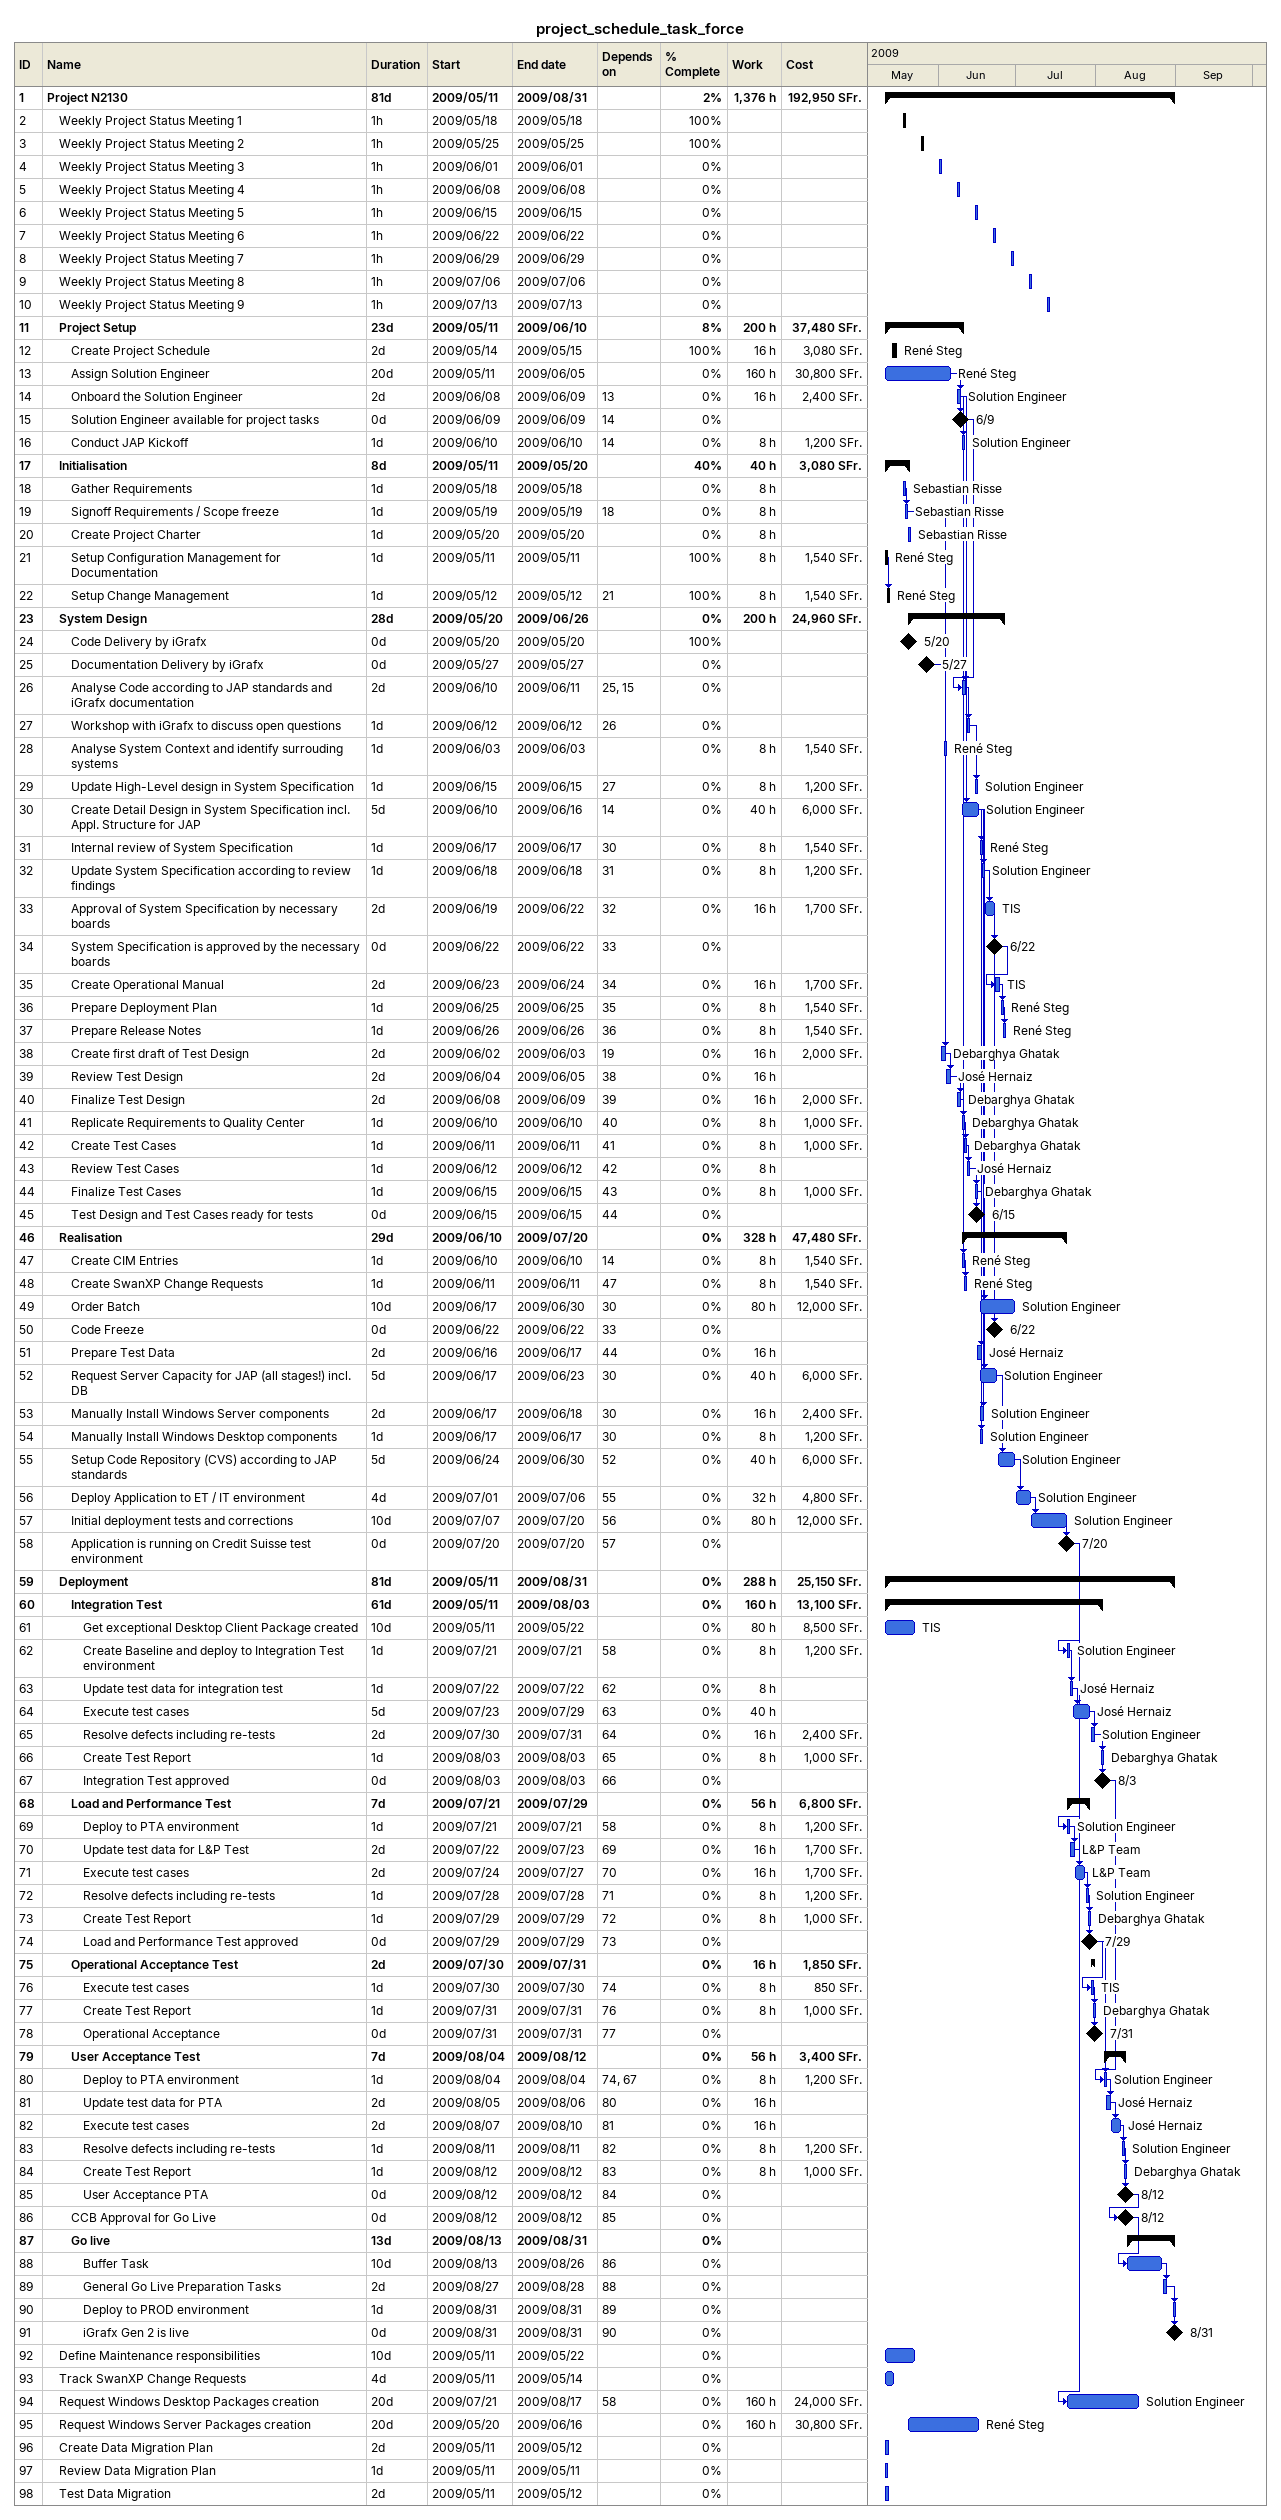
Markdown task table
project_schedule_task_force

| ID | Level | Task | Duration | Start | Finish | Predecessors | Resources | % complete | Work (h) | Cost (SFr.) |
|---|---|---|---|---|---|---|---|---|---|---|
| 1 | 1 | **Project N2130** | 81d | 2009-05-11 | 2009-08-31 |  |  | 2 | 1376 | 192950 |
| 2 | 2 | Weekly Project Status Meeting 1 | 1h | 2009-05-18 | 2009-05-18 |  |  | 100 |  |  |
| 3 | 2 | Weekly Project Status Meeting 2 | 1h | 2009-05-25 | 2009-05-25 |  |  | 100 |  |  |
| 4 | 2 | Weekly Project Status Meeting 3 | 1h | 2009-06-01 | 2009-06-01 |  |  | 0 |  |  |
| 5 | 2 | Weekly Project Status Meeting 4 | 1h | 2009-06-08 | 2009-06-08 |  |  | 0 |  |  |
| 6 | 2 | Weekly Project Status Meeting 5 | 1h | 2009-06-15 | 2009-06-15 |  |  | 0 |  |  |
| 7 | 2 | Weekly Project Status Meeting 6 | 1h | 2009-06-22 | 2009-06-22 |  |  | 0 |  |  |
| 8 | 2 | Weekly Project Status Meeting 7 | 1h | 2009-06-29 | 2009-06-29 |  |  | 0 |  |  |
| 9 | 2 | Weekly Project Status Meeting 8 | 1h | 2009-07-06 | 2009-07-06 |  |  | 0 |  |  |
| 10 | 2 | Weekly Project Status Meeting 9 | 1h | 2009-07-13 | 2009-07-13 |  |  | 0 |  |  |
| 11 | 2 | **Project Setup** | 23d | 2009-05-11 | 2009-06-10 |  |  | 8 | 200 | 37480 |
| 12 | 3 | Create Project Schedule | 2d | 2009-05-14 | 2009-05-15 |  | René Steg | 100 | 16 | 3080 |
| 13 | 3 | Assign Solution Engineer | 20d | 2009-05-11 | 2009-06-05 |  | René Steg | 0 | 160 | 30800 |
| 14 | 3 | Onboard the Solution Engineer | 2d | 2009-06-08 | 2009-06-09 | 13 | Solution Engineer | 0 | 16 | 2400 |
| 15 | 3 | Solution Engineer available for project tasks | 0d | 2009-06-09 | 2009-06-09 | 14 |  | 0 |  |  |
| 16 | 3 | Conduct JAP Kickoff | 1d | 2009-06-10 | 2009-06-10 | 14 | Solution Engineer | 0 | 8 | 1200 |
| 17 | 2 | **Initialisation** | 8d | 2009-05-11 | 2009-05-20 |  |  | 40 | 40 | 3080 |
| 18 | 3 | Gather Requirements | 1d | 2009-05-18 | 2009-05-18 |  | Sebastian Risse | 0 | 8 |  |
| 19 | 3 | Signoff Requirements / Scope freeze | 1d | 2009-05-19 | 2009-05-19 | 18 | Sebastian Risse | 0 | 8 |  |
| 20 | 3 | Create Project Charter | 1d | 2009-05-20 | 2009-05-20 |  | Sebastian Risse | 0 | 8 |  |
| 21 | 3 | Setup Configuration Management for Documentation | 1d | 2009-05-11 | 2009-05-11 |  | René Steg | 100 | 8 | 1540 |
| 22 | 3 | Setup Change Management | 1d | 2009-05-12 | 2009-05-12 | 21 | René Steg | 100 | 8 | 1540 |
| 23 | 2 | **System Design** | 28d | 2009-05-20 | 2009-06-26 |  |  | 0 | 200 | 24960 |
| 24 | 3 | Code Delivery by iGrafx | 0d | 2009-05-20 | 2009-05-20 |  |  | 100 |  |  |
| 25 | 3 | Documentation Delivery by iGrafx | 0d | 2009-05-27 | 2009-05-27 |  |  | 0 |  |  |
| 26 | 3 | Analyse Code according to JAP standards and iGrafx documentation | 2d | 2009-06-10 | 2009-06-11 | 25, 15 |  | 0 |  |  |
| 27 | 3 | Workshop with iGrafx to discuss open questions | 1d | 2009-06-12 | 2009-06-12 | 26 |  | 0 |  |  |
| 28 | 3 | Analyse System Context and identify surrouding systems | 1d | 2009-06-03 | 2009-06-03 |  | René Steg | 0 | 8 | 1540 |
| 29 | 3 | Update High-Level design in System Specification | 1d | 2009-06-15 | 2009-06-15 | 27 | Solution Engineer | 0 | 8 | 1200 |
| 30 | 3 | Create Detail Design in System Specification incl. Appl. Structure for JAP | 5d | 2009-06-10 | 2009-06-16 | 14 | Solution Engineer | 0 | 40 | 6000 |
| 31 | 3 | Internal review of System Specification | 1d | 2009-06-17 | 2009-06-17 | 30 | René Steg | 0 | 8 | 1540 |
| 32 | 3 | Update System Specification according to review findings | 1d | 2009-06-18 | 2009-06-18 | 31 | Solution Engineer | 0 | 8 | 1200 |
| 33 | 3 | Approval of System Specification by necessary boards | 2d | 2009-06-19 | 2009-06-22 | 32 | TIS | 0 | 16 | 1700 |
| 34 | 3 | System Specification is approved by the necessary boards | 0d | 2009-06-22 | 2009-06-22 | 33 |  | 0 |  |  |
| 35 | 3 | Create Operational Manual | 2d | 2009-06-23 | 2009-06-24 | 34 | TIS | 0 | 16 | 1700 |
| 36 | 3 | Prepare Deployment Plan | 1d | 2009-06-25 | 2009-06-25 | 35 | René Steg | 0 | 8 | 1540 |
| 37 | 3 | Prepare Release Notes | 1d | 2009-06-26 | 2009-06-26 | 36 | René Steg | 0 | 8 | 1540 |
| 38 | 3 | Create first draft of Test Design | 2d | 2009-06-02 | 2009-06-03 | 19 | Debarghya Ghatak | 0 | 16 | 2000 |
| 39 | 3 | Review Test Design | 2d | 2009-06-04 | 2009-06-05 | 38 | José Hernaiz | 0 | 16 |  |
| 40 | 3 | Finalize Test Design | 2d | 2009-06-08 | 2009-06-09 | 39 | Debarghya Ghatak | 0 | 16 | 2000 |
| 41 | 3 | Replicate Requirements to Quality Center | 1d | 2009-06-10 | 2009-06-10 | 40 | Debarghya Ghatak | 0 | 8 | 1000 |
| 42 | 3 | Create Test Cases | 1d | 2009-06-11 | 2009-06-11 | 41 | Debarghya Ghatak | 0 | 8 | 1000 |
| 43 | 3 | Review Test Cases | 1d | 2009-06-12 | 2009-06-12 | 42 | José Hernaiz | 0 | 8 |  |
| 44 | 3 | Finalize Test Cases | 1d | 2009-06-15 | 2009-06-15 | 43 | Debarghya Ghatak | 0 | 8 | 1000 |
| 45 | 3 | Test Design and Test Cases ready for tests | 0d | 2009-06-15 | 2009-06-15 | 44 |  | 0 |  |  |
| 46 | 2 | **Realisation** | 29d | 2009-06-10 | 2009-07-20 |  |  | 0 | 328 | 47480 |
| 47 | 3 | Create CIM Entries | 1d | 2009-06-10 | 2009-06-10 | 14 | René Steg | 0 | 8 | 1540 |
| 48 | 3 | Create SwanXP Change Requests | 1d | 2009-06-11 | 2009-06-11 | 47 | René Steg | 0 | 8 | 1540 |
| 49 | 3 | Order Batch | 10d | 2009-06-17 | 2009-06-30 | 30 | Solution Engineer | 0 | 80 | 12000 |
| 50 | 3 | Code Freeze | 0d | 2009-06-22 | 2009-06-22 | 33 |  | 0 |  |  |
| 51 | 3 | Prepare Test Data | 2d | 2009-06-16 | 2009-06-17 | 44 | José Hernaiz | 0 | 16 |  |
| 52 | 3 | Request Server Capacity for JAP (all stages!) incl. DB | 5d | 2009-06-17 | 2009-06-23 | 30 | Solution Engineer | 0 | 40 | 6000 |
| 53 | 3 | Manually Install Windows Server components | 2d | 2009-06-17 | 2009-06-18 | 30 | Solution Engineer | 0 | 16 | 2400 |
| 54 | 3 | Manually Install Windows Desktop components | 1d | 2009-06-17 | 2009-06-17 | 30 | Solution Engineer | 0 | 8 | 1200 |
| 55 | 3 | Setup Code Repository (CVS) according to JAP standards | 5d | 2009-06-24 | 2009-06-30 | 52 | Solution Engineer | 0 | 40 | 6000 |
| 56 | 3 | Deploy Application to ET / IT environment | 4d | 2009-07-01 | 2009-07-06 | 55 | Solution Engineer | 0 | 32 | 4800 |
| 57 | 3 | Initial deployment tests and corrections | 10d | 2009-07-07 | 2009-07-20 | 56 | Solution Engineer | 0 | 80 | 12000 |
| 58 | 3 | Application is running on Credit Suisse test environment | 0d | 2009-07-20 | 2009-07-20 | 57 |  | 0 |  |  |
| 59 | 2 | **Deployment** | 81d | 2009-05-11 | 2009-08-31 |  |  | 0 | 288 | 25150 |
| 60 | 3 | **Integration Test** | 61d | 2009-05-11 | 2009-08-03 |  |  | 0 | 160 | 13100 |
| 61 | 4 | Get exceptional Desktop Client Package created | 10d | 2009-05-11 | 2009-05-22 |  | TIS | 0 | 80 | 8500 |
| 62 | 4 | Create Baseline and deploy to Integration Test environment | 1d | 2009-07-21 | 2009-07-21 | 58 | Solution Engineer | 0 | 8 | 1200 |
| 63 | 4 | Update test data for integration test | 1d | 2009-07-22 | 2009-07-22 | 62 | José Hernaiz | 0 | 8 |  |
| 64 | 4 | Execute test cases | 5d | 2009-07-23 | 2009-07-29 | 63 | José Hernaiz | 0 | 40 |  |
| 65 | 4 | Resolve defects including re-tests | 2d | 2009-07-30 | 2009-07-31 | 64 | Solution Engineer | 0 | 16 | 2400 |
| 66 | 4 | Create Test Report | 1d | 2009-08-03 | 2009-08-03 | 65 | Debarghya Ghatak | 0 | 8 | 1000 |
| 67 | 4 | Integration Test approved | 0d | 2009-08-03 | 2009-08-03 | 66 |  | 0 |  |  |
| 68 | 3 | **Load and Performance Test** | 7d | 2009-07-21 | 2009-07-29 |  |  | 0 | 56 | 6800 |
| 69 | 4 | Deploy to PTA environment | 1d | 2009-07-21 | 2009-07-21 | 58 | Solution Engineer | 0 | 8 | 1200 |
| 70 | 4 | Update test data for L&P Test | 2d | 2009-07-22 | 2009-07-23 | 69 | L&P Team | 0 | 16 | 1700 |
| 71 | 4 | Execute test cases | 2d | 2009-07-24 | 2009-07-27 | 70 | L&P Team | 0 | 16 | 1700 |
| 72 | 4 | Resolve defects including re-tests | 1d | 2009-07-28 | 2009-07-28 | 71 | Solution Engineer | 0 | 8 | 1200 |
| 73 | 4 | Create Test Report | 1d | 2009-07-29 | 2009-07-29 | 72 | Debarghya Ghatak | 0 | 8 | 1000 |
| 74 | 4 | Load and Performance Test approved | 0d | 2009-07-29 | 2009-07-29 | 73 |  | 0 |  |  |
| 75 | 3 | **Operational Acceptance Test** | 2d | 2009-07-30 | 2009-07-31 |  |  | 0 | 16 | 1850 |
| 76 | 4 | Execute test cases | 1d | 2009-07-30 | 2009-07-30 | 74 | TIS | 0 | 8 | 850 |
| 77 | 4 | Create Test Report | 1d | 2009-07-31 | 2009-07-31 | 76 | Debarghya Ghatak | 0 | 8 | 1000 |
| 78 | 4 | Operational Acceptance | 0d | 2009-07-31 | 2009-07-31 | 77 |  | 0 |  |  |
| 79 | 3 | **User Acceptance Test** | 7d | 2009-08-04 | 2009-08-12 |  |  | 0 | 56 | 3400 |
| 80 | 4 | Deploy to PTA environment | 1d | 2009-08-04 | 2009-08-04 | 74, 67 | Solution Engineer | 0 | 8 | 1200 |
| 81 | 4 | Update test data for PTA | 2d | 2009-08-05 | 2009-08-06 | 80 | José Hernaiz | 0 | 16 |  |
| 82 | 4 | Execute test cases | 2d | 2009-08-07 | 2009-08-10 | 81 | José Hernaiz | 0 | 16 |  |
| 83 | 4 | Resolve defects including re-tests | 1d | 2009-08-11 | 2009-08-11 | 82 | Solution Engineer | 0 | 8 | 1200 |
| 84 | 4 | Create Test Report | 1d | 2009-08-12 | 2009-08-12 | 83 | Debarghya Ghatak | 0 | 8 | 1000 |
| 85 | 4 | User Acceptance PTA | 0d | 2009-08-12 | 2009-08-12 | 84 |  | 0 |  |  |
| 86 | 3 | CCB Approval for Go Live | 0d | 2009-08-12 | 2009-08-12 | 85 |  | 0 |  |  |
| 87 | 3 | **Go live** | 13d | 2009-08-13 | 2009-08-31 |  |  | 0 |  |  |
| 88 | 4 | Buffer Task | 10d | 2009-08-13 | 2009-08-26 | 86 |  | 0 |  |  |
| 89 | 4 | General Go Live Preparation Tasks | 2d | 2009-08-27 | 2009-08-28 | 88 |  | 0 |  |  |
| 90 | 4 | Deploy to PROD environment | 1d | 2009-08-31 | 2009-08-31 | 89 |  | 0 |  |  |
| 91 | 4 | iGrafx Gen 2 is live | 0d | 2009-08-31 | 2009-08-31 | 90 |  | 0 |  |  |
| 92 | 2 | Define Maintenance responsibilities | 10d | 2009-05-11 | 2009-05-22 |  |  | 0 |  |  |
| 93 | 2 | Track SwanXP Change Requests | 4d | 2009-05-11 | 2009-05-14 |  |  | 0 |  |  |
| 94 | 2 | Request Windows Desktop Packages creation | 20d | 2009-07-21 | 2009-08-17 | 58 | Solution Engineer | 0 | 160 | 24000 |
| 95 | 2 | Request Windows Server Packages creation | 20d | 2009-05-20 | 2009-06-16 |  | René Steg | 0 | 160 | 30800 |
| 96 | 2 | Create Data Migration Plan | 2d | 2009-05-11 | 2009-05-12 |  |  | 0 |  |  |
| 97 | 2 | Review Data Migration Plan | 1d | 2009-05-11 | 2009-05-11 |  |  | 0 |  |  |
| 98 | 2 | Test Data Migration | 2d | 2009-05-11 | 2009-05-12 |  |  | 0 |  |  |
